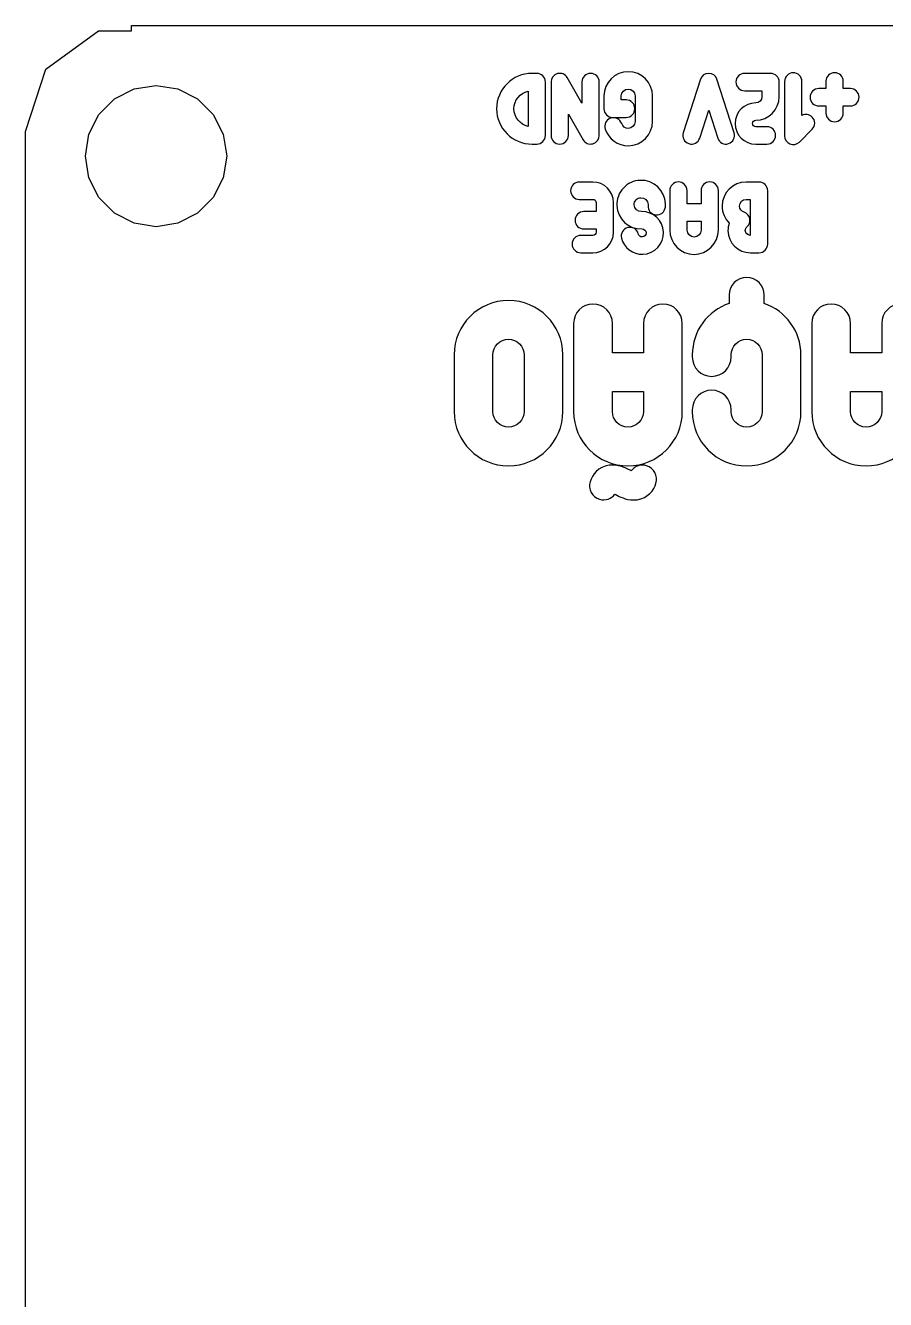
# Model space of a CAD drawing. Extents: x 0 to 215, y 0 to 110.
# Drawn here: x 0.14 to 24.5, y 71.09 to 107.19 of the extents above; entities that cross this region are included whole.
import ezdxf

# ---------------------------------------------------------------- set-up
doc = ezdxf.new("R2010")
doc.units = 0
doc.layers.get('0').update_dxf_attribs({"linetype": 'CONTINUOUS'})

msp = doc.modelspace()

# ---------------------------------------------------------------- linework, layer by layer
at = {"color": 7}
for points in [[(0.714111, 105.95043), (2.214111, 107.040432)], [(2.214111, 107.040432), (3.141111, 107.040432)], [(3.141111, 107.18743), (100.141111, 107.18743)], [(3.141111, 107.040432), (3.141111, 107.18743)], [(0.141111, 104.18743), (0.714111, 105.95043)], [(14.624311, 105.83151), (14.490299, 105.83151)], [(21.244948, 105.83151), (20.514454, 105.83151)], [(3.223111, 105.389432), (3.841111, 105.48743)], [(3.841111, 105.48743), (4.459111, 105.389432)], [(14.871312, 104.070968), (14.871312, 105.584509)], [(15.029177, 105.587137), (15.029177, 104.073596)], [(15.904193, 105.587137), (15.904193, 104.988027), (15.486393, 105.710637)], [(16.395569, 104.073596), (16.395569, 105.587137)], [(19.261545, 105.66334), (18.772797, 104.149799)], [(20.218019, 104.149799), (19.729271, 105.66334)], [(21.49195, 105.16671), (21.49195, 105.587137)], [(21.645586, 105.600277), (21.645586, 104.057828)], [(22.136961, 104.635918), (22.136961, 105.600277)], [(22.815642, 105.605532), (22.815642, 105.400571), (22.61331, 105.400571)], [(23.511976, 105.400571), (23.307017, 105.400571), (23.307017, 105.605532)], [(2.223111, 104.663432), (2.665111, 105.105431)], [(2.665111, 105.105431), (3.223111, 105.389432)], [(4.459111, 105.389432), (5.017111, 105.105431)], [(5.017111, 105.105431), (5.459111, 104.663432)], [(14.379937, 105.326998), (14.379937, 104.328479)], [(16.527899, 105.190358), (16.527899, 104.830366)], [(17.158541, 105.077367), (17.019274, 105.077367), (17.019274, 105.190358)], [(17.413426, 105.190358), (17.413426, 104.470375)], [(17.904801, 104.470375), (17.904801, 105.190358)], [(20.514454, 105.340136), (21.000574, 105.340136), (21.000574, 105.16671)], [(19.240523, 103.997393), (19.495408, 104.788324), (19.750293, 103.997393)], [(22.61331, 104.909197), (22.815642, 104.909197), (22.815642, 104.706866)], [(23.307017, 104.706866), (23.307017, 104.909197), (23.511976, 104.909197)], [(1.939111, 104.105431), (2.223111, 104.663432)], [(5.459111, 104.663432), (5.743111, 104.105431)], [(15.520553, 104.073596), (15.520553, 104.672706), (15.938353, 103.950095)], [(16.772272, 104.583365), (17.158541, 104.583365)], [(21.145096, 104.317969), (20.827148, 104.317969)], [(0.141111, 6.187426), (0.141111, 104.18743)], [(1.841111, 103.487432), (1.939111, 104.105431)], [(5.743111, 104.105431), (5.841111, 103.487432)], [(22.063386, 103.884403), (22.426006, 104.247021)], [(14.490299, 103.826595), (14.624311, 103.826595)], [(20.827148, 103.826595), (21.145096, 103.826595)], [(1.939111, 102.86943), (1.841111, 103.487432)], [(5.841111, 103.487432), (5.743111, 102.86943)], [(2.223111, 102.311431), (1.939111, 102.86943)], [(5.743111, 102.86943), (5.459111, 102.311431)], [(16.212854, 102.752889), (15.829214, 102.752889)], [(18.39321, 102.508513), (18.39321, 101.391751)], [(19.278737, 102.508513), (19.278737, 102.138012), (18.884586, 102.138012), (18.884586, 102.508513)], [(19.770113, 101.391751), (19.770113, 102.508513)], [(20.918942, 102.752889), (20.556322, 102.752889)], [(2.665111, 101.869429), (2.223111, 102.311431)], [(5.459111, 102.311431), (5.017111, 101.869429)], [(15.829214, 102.261512), (16.212854, 102.261512)], [(16.304823, 102.169544), (16.304823, 101.914658), (15.95797, 101.914658)], [(16.796199, 101.331316), (16.796199, 102.169544)], [(20.556322, 102.261512), (20.67194, 102.261512), (20.67194, 101.239345)], [(21.165943, 100.992345), (21.165943, 102.505885)], [(3.223111, 101.585432), (2.665111, 101.869429)], [(5.017111, 101.869429), (4.459111, 101.585432)], [(17.778131, 102.090714), (17.778131, 102.090714)], [(3.841111, 101.48743), (3.223111, 101.585432)], [(4.459111, 101.585432), (3.841111, 101.48743)], [(18.884586, 101.391751), (18.884586, 101.646637), (19.278737, 101.646637)], [(19.278737, 101.646637), (19.278737, 101.391751)], [(16.212854, 101.239345), (15.871257, 101.239345)], [(15.95797, 101.423284), (16.304823, 101.423284), (16.304823, 101.331316)], [(17.023985, 101.163143), (17.023985, 101.163143)], [(17.499595, 101.281388), (17.499595, 101.281388)], [(15.871257, 100.747971), (16.212854, 100.747971)], [(20.679823, 100.747971), (20.918942, 100.747971)], [(20.071271, 99.549176), (20.077144, 99.314214)], [(21.069861, 99.308341), (21.069861, 99.549176)], [(15.669491, 98.74443), (15.669491, 96.247955)], [(17.649049, 98.74443), (17.649049, 97.916187), (16.76794, 97.916187), (16.76794, 98.74443)], [(18.747498, 96.247955), (18.747498, 98.74443)], [(22.415481, 98.74443), (22.415481, 96.247955)], [(24.395039, 98.74443), (24.395039, 97.916187), (23.51393, 97.916187), (23.51393, 98.74443)], [(12.285574, 97.857448), (12.285574, 96.247955)], [(13.384023, 96.247955), (13.384023, 97.857448)], [(14.265132, 97.857448), (14.265132, 96.247955)], [(15.363581, 96.247955), (15.363581, 97.857448)], [(19.031561, 97.857448), (19.031561, 97.798707)], [(20.13001, 97.798707), (20.13001, 97.857448)], [(21.011119, 97.857448), (21.011119, 96.247955)], [(22.109569, 96.247955), (22.109569, 97.857448)], [(16.76794, 96.247955), (16.76794, 96.817739), (17.649049, 96.817739)], [(17.649049, 96.817739), (17.649049, 96.247955)], [(23.51393, 96.247955), (23.51393, 96.817739), (24.395039, 96.817739)], [(24.395039, 96.817739), (24.395039, 96.247955)], [(19.031561, 96.300823), (19.031561, 96.247955)], [(20.13001, 96.247955), (20.13001, 96.300823)], [(17.273109, 94.585615), (17.249614, 94.597355), (17.226119, 94.609096)], [(16.861926, 93.898339), (16.891297, 93.880728), (16.914792, 93.868988)]]:
    msp.add_lwpolyline(points, dxfattribs=at)
for points in [[(14.490299, 105.83151), (13.938488, 105.83151), (13.486527, 105.379551), (13.486527, 104.827739)], [(14.871312, 105.584509), (14.871312, 105.72115), (14.76095, 105.83151), (14.624311, 105.83151)], [(15.210487, 105.823628), (15.102752, 105.794723), (15.029177, 105.6975), (15.029177, 105.587137)], [(15.486393, 105.710637), (15.431211, 105.805235), (15.318221, 105.852533), (15.210487, 105.823628)], [(16.151195, 105.83151), (16.014556, 105.83151), (15.904193, 105.72115), (15.904193, 105.587137)], [(16.395569, 105.587137), (16.395569, 105.72115), (16.285206, 105.83151), (16.151195, 105.83151)], [(17.21635, 105.878811), (16.835337, 105.878811), (16.527899, 105.568744), (16.527899, 105.190358)], [(17.904801, 105.190358), (17.904801, 105.568744), (17.594735, 105.878811), (17.21635, 105.878811)], [(19.495408, 105.83151), (19.387673, 105.83151), (19.293077, 105.763193), (19.261545, 105.66334)], [(19.729271, 105.66334), (19.695111, 105.763193), (19.600515, 105.83151), (19.495408, 105.83151)], [(20.514454, 105.83151), (20.377815, 105.83151), (20.267452, 105.72115), (20.267452, 105.587137)], [(21.49195, 105.587137), (21.49195, 105.72115), (21.381587, 105.83151), (21.244948, 105.83151)], [(21.88996, 105.847278), (21.755948, 105.847278), (21.645586, 105.736915), (21.645586, 105.600277)], [(22.136961, 105.600277), (22.136961, 105.736915), (22.026599, 105.847278), (21.88996, 105.847278)], [(23.062643, 105.849905), (22.926004, 105.849905), (22.815642, 105.739542), (22.815642, 105.605532)], [(23.307017, 105.605532), (23.307017, 105.739542), (23.196655, 105.849905), (23.062643, 105.849905)], [(20.267452, 105.587137), (20.267452, 105.450499), (20.377815, 105.340136), (20.514454, 105.340136)], [(22.61331, 105.400571), (22.476671, 105.400571), (22.366309, 105.290211), (22.366309, 105.156198)], [(23.75635, 105.156198), (23.75635, 105.290211), (23.645987, 105.400571), (23.511976, 105.400571)], [(13.977902, 104.827739), (13.977902, 105.072112), (14.151329, 105.277071), (14.379937, 105.326998)], [(17.019274, 105.190358), (17.019274, 105.298093), (17.108615, 105.387434), (17.21635, 105.387434)], [(17.402915, 104.830366), (17.402915, 104.967004), (17.292552, 105.077367), (17.158541, 105.077367)], [(17.21635, 105.387434), (17.324084, 105.387434), (17.413426, 105.298093), (17.413426, 105.190358)], [(21.000574, 105.16671), (21.000574, 105.072112), (20.921744, 104.993282), (20.827148, 104.993282)], [(20.827148, 104.501908), (21.192394, 104.501908), (21.49195, 104.801461), (21.49195, 105.16671)], [(22.366309, 105.156198), (22.366309, 105.01956), (22.476671, 104.909197), (22.61331, 104.909197)], [(23.511976, 104.909197), (23.645987, 104.909197), (23.75635, 105.01956), (23.75635, 105.156198)], [(13.486527, 104.827739), (13.486527, 104.275927), (13.938488, 103.826595), (14.490299, 103.826595)], [(14.379937, 104.328479), (14.151329, 104.381035), (13.977902, 104.583365), (13.977902, 104.827739)], [(16.527899, 104.830366), (16.527899, 104.693728), (16.638261, 104.583365), (16.772272, 104.583365)], [(17.158541, 104.583365), (17.292552, 104.583365), (17.402915, 104.693728), (17.402915, 104.830366)], [(20.827148, 104.993282), (20.503944, 104.993282), (20.243803, 104.733141), (20.243803, 104.409937)], [(22.426006, 104.593875), (22.347175, 104.672706), (22.22893, 104.688471), (22.136961, 104.635918)], [(22.815642, 104.706866), (22.815642, 104.570225), (22.926004, 104.459865), (23.062643, 104.459865)], [(23.062643, 104.459865), (23.196655, 104.459865), (23.307017, 104.570225), (23.307017, 104.706866)], [(16.717091, 104.559715), (16.588335, 104.515045), (16.520016, 104.375777), (16.564686, 104.247021)], [(17.029785, 104.40731), (16.985114, 104.536068), (16.845847, 104.604385), (16.717091, 104.559715)], [(17.21635, 104.273299), (17.132264, 104.273299), (17.056061, 104.325852), (17.029785, 104.40731)], [(17.413426, 104.470375), (17.413426, 104.362639), (17.324084, 104.273299), (17.21635, 104.273299)], [(17.21635, 103.781922), (17.594735, 103.781922), (17.904801, 104.089361), (17.904801, 104.470375)], [(20.243803, 104.409937), (20.243803, 104.089361), (20.503944, 103.826595), (20.827148, 103.826595)], [(20.735179, 104.409937), (20.735179, 104.459865), (20.777222, 104.501908), (20.827148, 104.501908)], [(20.827148, 104.317969), (20.777222, 104.317969), (20.735179, 104.360012), (20.735179, 104.409937)], [(21.392098, 104.073596), (21.392098, 104.210234), (21.281735, 104.317969), (21.145096, 104.317969)], [(22.426006, 104.247021), (22.52323, 104.34162), (22.52323, 104.49928), (22.426006, 104.593875)], [(14.624311, 103.826595), (14.76095, 103.826595), (14.871312, 103.936955), (14.871312, 104.070968)], [(15.029177, 104.073596), (15.029177, 103.936955), (15.13954, 103.826595), (15.273551, 103.826595)], [(15.273551, 103.826595), (15.41019, 103.826595), (15.520553, 103.936955), (15.520553, 104.073596)], [(16.214259, 103.837105), (16.321994, 103.86601), (16.395569, 103.963233), (16.395569, 104.073596)], [(16.564686, 104.247021), (16.659282, 103.968488), (16.92205, 103.781922), (17.21635, 103.781922)], [(18.772797, 104.149799), (18.730754, 104.021043), (18.801701, 103.881775), (18.930457, 103.839732)], [(18.930457, 103.839732), (19.059213, 103.79769), (19.19848, 103.868638), (19.240523, 103.997393)], [(19.750293, 103.997393), (19.789708, 103.868638), (19.928975, 103.79769), (20.057731, 103.839732)], [(20.057731, 103.839732), (20.189114, 103.881775), (20.257434, 104.021043), (20.218019, 104.149799)], [(21.145096, 103.826595), (21.281735, 103.826595), (21.392098, 103.936955), (21.392098, 104.073596)], [(21.645586, 104.057828), (21.645586, 103.957978), (21.706022, 103.868638), (21.795363, 103.83185)], [(15.938353, 103.950095), (15.993534, 103.855497), (16.106525, 103.8082), (16.214259, 103.837105)], [(21.795363, 103.83185), (21.887332, 103.792435), (21.995067, 103.813449), (22.063386, 103.884403)], [(15.829214, 102.752889), (15.695202, 102.752889), (15.58484, 102.642526), (15.58484, 102.505885)], [(16.796199, 102.169544), (16.796199, 102.49012), (16.536058, 102.752889), (16.212854, 102.752889)], [(17.079166, 102.582088), (16.953038, 102.448078), (16.887346, 102.272022), (16.892601, 102.088086)], [(17.557403, 102.800187), (17.373466, 102.794937), (17.202667, 102.716101), (17.079166, 102.582088)], [(18.272131, 102.135384), (18.258994, 102.516395), (17.938416, 102.813324), (17.557403, 102.800187)], [(18.637584, 102.755517), (18.503573, 102.755517), (18.39321, 102.645154), (18.39321, 102.508513)], [(18.884586, 102.508513), (18.884586, 102.645154), (18.774223, 102.755517), (18.637584, 102.755517)], [(19.523111, 102.755517), (19.3891, 102.755517), (19.278737, 102.645154), (19.278737, 102.508513)], [(19.770113, 102.508513), (19.770113, 102.645154), (19.65975, 102.755517), (19.523111, 102.755517)], [(20.556322, 102.752889), (20.180565, 102.752889), (19.875754, 102.448078), (19.875754, 102.072319)], [(21.165943, 102.505885), (21.165943, 102.642526), (21.055581, 102.752889), (20.918942, 102.752889)], [(15.58484, 102.505885), (15.58484, 102.371875), (15.695202, 102.261512), (15.829214, 102.261512)], [(16.212854, 102.261512), (16.265408, 102.261512), (16.304823, 102.219469), (16.304823, 102.169544)], [(17.383977, 102.103851), (17.383977, 102.156404), (17.402369, 102.206332), (17.43653, 102.245747)], [(17.43653, 102.245747), (17.473318, 102.285162), (17.523244, 102.306182), (17.575797, 102.30881)], [(17.575797, 102.30881), (17.683532, 102.314059), (17.775501, 102.227352), (17.780756, 102.116989)], [(20.367129, 102.072319), (20.367129, 102.177427), (20.451215, 102.261512), (20.556322, 102.261512)], [(15.95797, 101.914658), (15.821331, 101.914658), (15.710968, 101.804295), (15.710968, 101.667657)], [(16.892601, 102.088086), (16.905739, 101.707072), (17.226317, 101.410146), (17.607329, 101.423284)], [(17.588936, 101.914658), (17.481201, 101.909409), (17.389232, 101.996116), (17.383977, 102.103851)], [(18.214323, 101.331316), (18.203813, 101.662402), (17.92265, 101.925171), (17.588936, 101.914658)], [(17.778131, 102.090714), (17.764994, 101.954073), (17.862217, 101.8332), (17.998856, 101.820063)], [(17.780756, 102.116989), (17.780756, 102.109115), (17.780756, 102.098588), (17.778131, 102.090714)], [(17.998856, 101.820063), (18.132868, 101.806911), (18.253741, 101.904148), (18.266879, 102.038158)], [(18.266877, 102.038158), (18.272131, 102.069691), (18.272131, 102.103851), (18.272131, 102.135384)], [(19.875754, 102.072319), (19.875754, 101.885756), (19.951957, 101.714955), (20.078085, 101.588827)], [(20.495885, 101.896266), (20.419683, 101.92254), (20.367129, 101.993488), (20.367129, 102.072319)], [(20.658802, 101.712327), (20.640406, 101.79904), (20.579971, 101.86736), (20.495885, 101.896266)], [(15.710968, 101.667657), (15.710968, 101.533647), (15.821331, 101.423284), (15.95797, 101.423284)], [(17.202667, 101.460071), (17.071284, 101.428539), (16.989825, 101.294528), (17.023985, 101.163143)], [(17.499595, 101.281388), (17.468063, 101.412774), (17.334051, 101.494232), (17.202667, 101.460071)], [(20.078085, 101.588827), (20.054435, 101.520506), (20.041297, 101.449561), (20.041297, 101.375986)], [(20.532673, 101.375986), (20.532673, 101.428539), (20.561577, 101.462699), (20.579971, 101.478464)], [(20.579971, 101.478464), (20.645663, 101.536274), (20.674568, 101.625614), (20.658802, 101.712327)], [(15.871257, 101.239345), (15.737245, 101.239345), (15.626883, 101.128982), (15.626883, 100.992345)], [(16.304823, 101.331316), (16.304823, 101.281388), (16.265408, 101.239345), (16.212854, 101.239345)], [(16.212854, 100.747971), (16.536058, 100.747971), (16.796199, 101.008109), (16.796199, 101.331316)], [(17.023985, 101.163143), (17.092305, 100.887236), (17.34719, 100.695416), (17.630978, 100.705928)], [(17.615212, 101.197303), (17.560031, 101.194763), (17.512733, 101.231463), (17.499595, 101.281388)], [(17.607329, 101.423284), (17.667766, 101.423284), (17.72032, 101.375986), (17.722947, 101.312921)], [(17.722947, 101.312921), (17.725572, 101.252486), (17.675649, 101.19993), (17.615212, 101.197303)], [(17.630978, 100.705928), (17.964693, 100.716427), (18.224833, 100.997599), (18.214323, 101.331316)], [(18.39321, 101.391751), (18.39321, 101.013367), (18.700649, 100.703301), (19.081662, 100.703301)], [(19.081662, 101.194675), (18.971299, 101.194675), (18.884586, 101.284016), (18.884586, 101.391751)], [(19.081662, 100.703301), (19.460047, 100.703301), (19.770113, 101.013367), (19.770113, 101.391751)], [(19.278737, 101.391751), (19.278737, 101.284016), (19.189396, 101.194675), (19.081662, 101.194675)], [(20.041297, 101.375986), (20.041297, 101.029132), (20.327715, 100.747971), (20.679823, 100.747971)], [(20.67194, 101.239345), (20.598365, 101.241885), (20.532673, 101.305038), (20.532673, 101.375986)], [(15.626883, 100.992345), (15.626883, 100.858334), (15.737245, 100.747971), (15.871257, 100.747971)], [(20.918942, 100.747971), (21.055581, 100.747971), (21.165943, 100.858334), (21.165943, 100.992345)], [(20.570566, 100.048472), (20.294485, 100.048472), (20.071271, 99.825257), (20.071271, 99.549176)], [(21.069861, 99.549176), (21.069861, 99.825257), (20.846646, 100.048472), (20.570566, 100.048472)], [(13.824578, 99.396451), (12.97284, 99.396451), (12.285574, 98.709186), (12.285574, 97.857448)], [(15.363581, 97.857448), (15.363581, 98.709186), (14.670442, 99.396451), (13.824578, 99.396451)], [(16.215778, 99.296593), (15.916202, 99.296593), (15.669491, 99.049882), (15.669491, 98.74443)], [(16.76794, 98.74443), (16.76794, 99.049882), (16.521229, 99.296593), (16.215778, 99.296593)], [(18.195336, 99.296593), (17.895759, 99.296593), (17.649049, 99.049882), (17.649049, 98.74443)], [(18.747498, 98.74443), (18.747498, 99.049882), (18.500787, 99.296593), (18.195336, 99.296593)], [(20.077144, 99.314214), (19.466242, 99.108621), (19.031561, 98.532964), (19.031561, 97.857448)], [(22.109569, 97.857448), (22.109569, 98.527091), (21.674888, 99.102748), (21.069861, 99.308341)], [(22.961768, 99.296593), (22.662192, 99.296593), (22.415481, 99.049882), (22.415481, 98.74443)], [(23.51393, 98.74443), (23.51393, 99.049882), (23.267219, 99.296593), (22.961768, 99.296593)], [(24.941326, 99.296593), (24.64175, 99.296593), (24.395039, 99.049882), (24.395039, 98.74443)], [(13.384023, 97.857448), (13.384023, 98.098283), (13.583742, 98.298003), (13.824578, 98.298003)], [(13.824578, 98.298003), (14.065414, 98.298003), (14.265132, 98.098283), (14.265132, 97.857448)], [(20.13001, 97.857448), (20.13001, 98.098283), (20.329728, 98.298003), (20.570565, 98.298003)], [(20.570565, 98.298003), (20.811401, 98.298003), (21.011119, 98.098283), (21.011119, 97.857448)], [(19.031561, 97.798707), (19.031561, 97.493257), (19.278272, 97.246544), (19.577849, 97.246544)], [(19.577849, 97.246544), (19.883299, 97.246544), (20.13001, 97.493257), (20.13001, 97.798707)], [(19.577849, 96.852983), (19.278272, 96.852983), (19.031561, 96.606273), (19.031561, 96.300823)], [(20.13001, 96.300823), (20.13001, 96.606273), (19.883299, 96.852983), (19.577849, 96.852983)], [(12.285574, 96.247955), (12.285574, 95.402092), (12.97284, 94.708952), (13.824578, 94.708952)], [(13.824578, 95.8074), (13.583742, 95.8074), (13.384023, 96.00712), (13.384023, 96.247955)], [(14.265132, 96.247955), (14.265132, 96.00712), (14.065414, 95.8074), (13.824578, 95.8074)], [(13.824578, 94.708952), (14.670442, 94.708952), (15.363581, 95.402092), (15.363581, 96.247955)], [(15.669491, 96.247955), (15.669491, 95.402092), (16.356757, 94.708952), (17.208494, 94.708952)], [(17.208494, 95.8074), (16.961784, 95.8074), (16.76794, 96.00712), (16.76794, 96.247955)], [(17.208494, 94.708952), (18.054358, 94.708952), (18.747498, 95.402092), (18.747498, 96.247955)], [(17.649049, 96.247955), (17.649049, 96.00712), (17.44933, 95.8074), (17.208494, 95.8074)], [(19.031561, 96.247955), (19.031561, 95.396217), (19.718827, 94.708952), (20.570565, 94.708952)], [(20.570565, 95.8074), (20.329728, 95.8074), (20.13001, 96.001245), (20.13001, 96.247955)], [(21.011119, 96.247955), (21.011119, 96.001245), (20.811401, 95.8074), (20.570565, 95.8074)], [(20.570566, 94.708952), (21.416429, 94.708952), (22.109569, 95.396217), (22.109569, 96.247955)], [(22.415481, 96.247955), (22.415481, 95.402092), (23.102747, 94.708952), (23.954484, 94.708952)], [(23.954484, 95.8074), (23.707774, 95.8074), (23.51393, 96.00712), (23.51393, 96.247955)], [(23.954484, 94.708952), (24.800348, 94.708952), (25.493488, 95.402092), (25.493488, 96.247955)], [(24.395039, 96.247955), (24.395039, 96.00712), (24.195321, 95.8074), (23.954484, 95.8074)], [(16.673958, 94.726577), (16.368507, 94.691333), (16.192285, 94.456371), (16.133544, 94.262527)], [(17.226119, 94.609096), (17.114512, 94.661962), (16.932416, 94.755947), (16.673958, 94.726577)], [(17.302479, 94.573875), (17.290731, 94.573875), (17.284857, 94.579745), (17.273109, 94.585615)], [(17.73716, 94.71485), (17.572686, 94.767719), (17.396464, 94.70311), (17.302479, 94.573875)], [(18.001493, 94.215557), (18.066107, 94.427023), (17.948626, 94.650238), (17.73716, 94.71485)], [(16.133544, 94.262527), (16.06893, 94.051061), (16.192285, 93.827846), (16.403751, 93.763231)], [(17.466953, 93.751504), (17.772404, 93.792624), (17.948626, 94.027585), (18.001493, 94.215557)], [(16.403748, 93.763228), (16.568222, 93.716235), (16.73857, 93.780839), (16.838428, 93.910079)], [(16.838428, 93.910079), (16.844302, 93.904209), (16.85605, 93.898339), (16.861926, 93.898339)], [(16.914792, 93.868988), (17.020524, 93.816119), (17.208495, 93.722136), (17.466953, 93.751504)]]:
    msp.add_open_spline(points, degree=3, dxfattribs=at)

doc.saveas('drawing.dxf')
